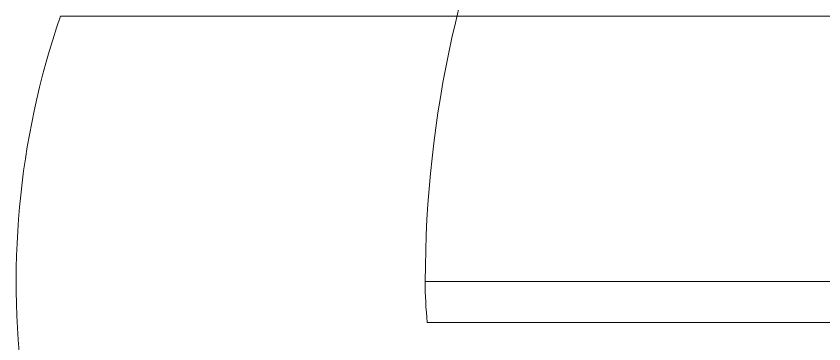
# Paper-space layout 'Presentación1' of a CAD drawing. Header units: millimetres. Extents: x 455 to 3402, y 15 to 1454.
# Drawn here: x 3352.33 to 3365.49, y 1348.95 to 1354.29 of the extents above; entities that cross this region are included whole.
import ezdxf

# ---------------------------------------------------------------- set-up
doc = ezdxf.new("R2010")
doc.units = ezdxf.units.MM

psp = doc.layouts.new('Presentación1')

# ---------------------------------------------------------------- linework, layer by layer
at = {"color": 7, "linetype": 'Continuous', "lineweight": 15}
for p, q in [((3372.33, 1354.286, -679.023), (3353.051, 1354.286, -679.023)), ((3372.33, 1354.286, -679.023), (3353.051, 1354.286, -679.023)), ((3372.839, 1349.962, -679.023), (3358.997, 1349.962, -679.023)), ((3372.839, 1349.962, -679.023), (3358.997, 1349.962, -679.023)), ((3374.33, 1349.295, -679.023), (3359.03, 1349.295, -679.023)), ((3374.33, 1349.295, -679.023), (3359.03, 1349.295, -679.023)), ((3380.663, 1349.295, -679.023), (3359.03, 1349.295, -679.023)), ((3359.03, 1349.295, -679.023), (3373.997, 1349.295, -679.023)), ((3373.33, 1349.295, -679.023), (3359.03, 1349.295, -679.023))]:
    psp.add_line(p, q, dxfattribs=at)
for centre, radius, start, end in [((3377.33, 1349.962, -679.023), 18.333, 130.2142, 180), ((3377.33, 1349.962, -679.023), 18.333, 130.2142, 180), ((3377.33, 1349.962, -679.023), 18.333, 130.2142, 180), ((3377.33, 1349.962, -679.023), 18.333, 130.2142, 180), ((3377.33, 1349.962, -679.023), 18.333, 130.2142, 180), ((3377.33, 1349.962, -679.023), 18.333, 130.2142, 180), ((3377.33, 1349.962, -679.023), 18.333, 130.2142, 180), ((3377.33, 1349.962, -679.023), 18.333, 130.2142, 180), ((3377.33, 1349.962, -679.023), 18.333, 130.2142, 180), ((3377.33, 1349.962, -679.023), 18.333, 130.2142, 180), ((3377.33, 1349.962, -679.023), 18.333, 130.2142, 180), ((3377.33, 1349.962, -679.023), 18.333, 130.2142, 180), ((3377.33, 1349.962, -679.023), 18.333, 130.2142, 180), ((3365.663, 1349.962, -679.023), 13.333, 161.0754, 270), ((3365.663, 1349.962, -679.023), 13.333, 161.0754, 270), ((3365.663, 1349.962, -679.023), 6.667, 180, 185.7392), ((3365.663, 1349.962, -679.023), 6.667, 180, 185.7392), ((3365.663, 1349.962, -679.023), 6.667, 180, 185.7392), ((3365.663, 1349.962, -679.023), 6.667, 180, 185.7392), ((3365.663, 1349.962, -679.023), 6.667, 180, 185.7392), ((3365.663, 1349.962, -679.023), 6.667, 180, 185.7392), ((3365.663, 1349.962, -679.023), 6.667, 180, 185.7392), ((3365.663, 1349.962, -679.023), 6.667, 180, 185.7392), ((3365.663, 1349.962, -679.023), 6.667, 180, 185.7392), ((3365.663, 1349.962, -679.023), 6.667, 180, 185.7392), ((3365.663, 1349.962, -679.023), 6.667, 180, 185.7392), ((3365.663, 1349.962, -679.023), 6.667, 180, 185.7392), ((3365.663, 1349.962, -679.023), 6.667, 180, 185.7392)]:
    psp.add_arc(centre, radius, start, end, dxfattribs=at)

doc.saveas('drawing.dxf')
